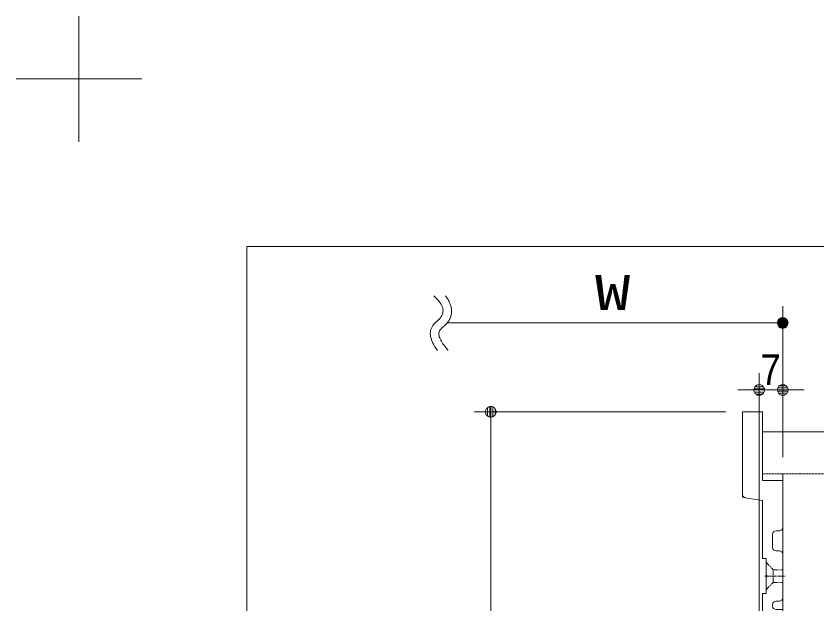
# Model space of a CAD drawing. Units: millimetres, scale not verified. Extents: x -6062 to 6062, y -3045 to 3045.
# Drawn here: x -6062 to -5108, y 2344 to 3045 of the extents above; entities that cross this region are included whole.
import ezdxf
from ezdxf.enums import TextEntityAlignment as Align

# ---------------------------------------------------------------- set-up
doc = ezdxf.new("R2010")
doc.units = ezdxf.units.MM
doc.header["$LTSCALE"] = 20
for name, pattern in [('CHAIN1', [8, 5, -1, 1, -1]), ('DASHED1', [1.8, 1.2, -0.6]), ('DOUBLE_CHAIN1', [8.8, 5, -1, 0.6, -0.6, 0.6, -1])]:
    doc.linetypes.add(name, pattern=pattern)
for name, color, linetype, lineweight in [('0-0_2寸法-1', 7, 'Continuous', 9), ('0-1_0', 7, 'Continuous', 9), ('0-2_2寸法-3', 7, 'Continuous', 9), ('0-4_1図面枠', 7, 'Continuous', 9), ('0-5_3一般', 7, 'Continuous', 9)]:
    doc.layers.add(name, color=color, linetype=linetype, lineweight=lineweight)
doc.styles.add('ＭＳ ゴシック', font='')
doc.styles.add('ＭＳ Ｐゴシック', font='')
doc.styles.get('ＭＳ ゴシック').set_extended_font_data('MS Gothic')
doc.styles.get('ＭＳ Ｐゴシック').set_extended_font_data('MS PGothic')

# ---------------------------------------------------------------- blocks, each defined once
blk = doc.blocks.new('_Dot')
at = {"layer": '0-1_0'}
for p, q in [((-10, 0), (-20, 0)), ((9.78, 2), (-9.78, 2)), ((7.99, 6), (-7.99, 6)), ((9.16, -3.98), (-9.16, -3.98)), ((6, -7.98), (-6, -7.98))]:
    blk.add_line(p, q, dxfattribs=at)
for points in [[(10, 0), (9.92, 1.25), (9.69, 2.49), (9.3, 3.68), (8.76, 4.82), (8.09, 5.88), (7.29, 6.85), (6.37, 7.71), (5.36, 8.44), (4.26, 9.05), (3.09, 9.51), (1.87, 9.82), (0.63, 9.98), (-0.63, 9.98), (-1.87, 9.82), (-3.09, 9.51), (-4.26, 9.05), (-5.36, 8.44), (-6.37, 7.71), (-7.29, 6.85), (-8.09, 5.88), (-8.76, 4.82), (-9.3, 3.68), (-9.69, 2.49), (-9.92, 1.25), (-10, 0), (0, 0)], [(-10, 0), (-9.92, -1.25), (-9.69, -2.49), (-9.3, -3.68), (-8.76, -4.82), (-8.09, -5.88), (-7.29, -6.85), (-6.37, -7.71), (-5.36, -8.44), (-4.26, -9.05), (-3.09, -9.51), (-1.87, -9.82), (-0.63, -9.98), (0.63, -9.98), (1.87, -9.82), (3.09, -9.51), (4.26, -9.05), (5.36, -8.44), (6.37, -7.71), (7.29, -6.85), (8.09, -5.88), (8.76, -4.82), (9.3, -3.68), (9.69, -2.49), (9.92, -1.25), (10, 0), (0, 0)]]:
    blk.add_lwpolyline(points, close=True, dxfattribs=at)
blk = doc.blocks.new('グループ')
at = {"layer": '0-2_2寸法-3'}
blk.add_line((-75484, 52965.6), (-75452.1, 52920.9), dxfattribs=at)
for points in [[(-75536.6, 54220.9), (-75499.1, 54186.4), (-75465.2, 54152.5), (-75434.8, 54119), (-75407.9, 54086), (-75384.6, 54053.4), (-75364.8, 54021.4), (-75348.6, 53989.8), (-75335.9, 53958.7), (-75326.7, 53928), (-75321, 53897.8), (-75318.9, 53868.2), (-75320.3, 53838.9), (-75325.3, 53810.2), (-75333.8, 53781.9), (-75345.8, 53754.1), (-75361.3, 53726.8), (-75380.4, 53700), (-75403, 53673.6), (-75429.2, 53647.7), (-75458.8, 53622.3), (-75490, 53596.9), (-75517.9, 53570.5), (-75542.5, 53543), (-75563.9, 53514.6), (-75581.8, 53485.2), (-75596.5, 53454.7), (-75607.8, 53423.2), (-75615.8, 53390.7), (-75620.4, 53357.1), (-75621.8, 53322.6), (-75619.8, 53287), (-75614.5, 53250.4), (-75605.8, 53212.8), (-75593.8, 53174.2), (-75578.5, 53134.5), (-75559.9, 53093.8), (-75537.9, 53052.1), (-75512.7, 53009.4), (-75484, 52965.6)], [(-75260.3, 54220.9), (-75243, 54198.6), (-75226.8, 54176.4), (-75211.9, 54154.3), (-75198.1, 54132.3), (-75185.5, 54110.3), (-75174.1, 54088.4), (-75163.7, 54066.5), (-75154.4, 54044.9), (-75146, 54023.4), (-75138.6, 54002.1), (-75132.2, 53980.9), (-75126.7, 53959.9), (-75122.2, 53939.1), (-75118.7, 53918.4), (-75116.2, 53898), (-75114.6, 53877.6), (-75114, 53857.5), (-75114.3, 53837.5), (-75115.7, 53817.7), (-75118, 53798), (-75121.2, 53778.6), (-75125.5, 53759.2), (-75130.7, 53740.1), (-75136.9, 53721.1), (-75144, 53702.3), (-75152.2, 53683.7), (-75161.3, 53665.2), (-75171.3, 53646.9), (-75182.4, 53628.7), (-75194.4, 53610.7), (-75207.4, 53592.9), (-75221.3, 53575.3), (-75236.2, 53557.8), (-75252.1, 53540.5), (-75269, 53523.4), (-75286.8, 53506.4), (-75305.6, 53489.6), (-75325.4, 53473), (-75346.1, 53456.5)], [(-75346.1, 53456.5), (-75365.3, 53439.5), (-75381.5, 53421.6), (-75394.9, 53402.9), (-75405.4, 53383.2), (-75413, 53362.7), (-75417.7, 53341.3), (-75419.4, 53319), (-75418.3, 53295.8), (-75414.2, 53271.8), (-75407.3, 53246.8), (-75398, 53221.1), (-75386.7, 53194.5), (-75373.3, 53167.2), (-75358, 53139.1), (-75340.6, 53110.3), (-75321.2, 53080.7), (-75299.8, 53050.3), (-75276.4, 53019.1), (-75251, 52987.1), (-75223.6, 52954.4), (-75194.2, 52920.9)]]:
    blk.add_lwpolyline(points, dxfattribs=at)
blk = doc.blocks.new('グループ-1')
at = {"layer": '0-2_2寸法-3'}
for p, q in [((-67220, 52376.9), (-67220, 53976.9)), ((-67127.5, 53663.8), (-67312.5, 53663.8)), ((-67131.3, 53667.8), (-67308.7, 53667.8)), ((-67135.9, 53671.8), (-67304.1, 53671.8)), ((-67140.6, 53675.8), (-67299.4, 53675.8)), ((-67145.3, 53679.8), (-67294.7, 53679.8)), ((-67151.9, 53683.8), (-67288.1, 53683.8)), ((-67158.4, 53687.8), (-67281.6, 53687.8)), ((-67166.2, 53691.8), (-67273.8, 53691.8)), ((-67175.8, 53695.8), (-67264.2, 53695.8)), ((-67188.9, 53699.8), (-67251.1, 53699.8)), ((-67216.8, 53703.8), (-67223.2, 53703.8)), ((-75220, 53576.9), (-67220, 53576.9)), ((-67093, 53575.8), (-67347, 53575.8)), ((-67093.1, 53579.8), (-67346.9, 53579.8)), ((-67093.3, 53571.8), (-67346.7, 53571.8)), ((-67093.4, 53583.8), (-67346.6, 53583.8)), ((-67093.6, 53567.8), (-67346.4, 53567.8)), ((-67093.7, 53587.8), (-67346.3, 53587.8)), ((-67093.9, 53563.8), (-67346.1, 53563.8)), ((-67094, 53591.8), (-67346, 53591.8)), ((-67094.2, 53559.8), (-67345.8, 53559.8)), ((-67094.4, 53595.8), (-67345.6, 53595.8)), ((-67094.7, 53555.8), (-67345.3, 53555.8)), ((-67095.2, 53599.8), (-67344.8, 53599.8)), ((-67095.7, 53551.8), (-67344.3, 53551.8)), ((-67096.1, 53603.8), (-67343.9, 53603.8)), ((-67096.7, 53547.8), (-67343.3, 53547.8)), ((-67097.1, 53607.8), (-67342.9, 53607.8)), ((-67097.6, 53543.8), (-67342.4, 53543.8)), ((-67098, 53611.8), (-67342, 53611.8)), ((-67098.6, 53539.8), (-67341.4, 53539.8)), ((-67099, 53615.8), (-67341, 53615.8)), ((-67099.9, 53535.8), (-67340.1, 53535.8)), ((-67100.6, 53619.8), (-67339.4, 53619.8)), ((-67101.5, 53531.8), (-67338.5, 53531.8)), ((-67102.2, 53623.8), (-67337.8, 53623.8)), ((-67103.2, 53527.8), (-67336.8, 53527.8)), ((-67103.9, 53627.8), (-67336.1, 53627.8)), ((-67104.8, 53523.8), (-67335.2, 53523.8)), ((-67105.6, 53631.8), (-67334.4, 53631.8)), ((-67106.5, 53519.8), (-67333.5, 53519.8)), ((-67107.4, 53635.8), (-67332.6, 53635.8)), ((-67108.8, 53515.8), (-67331.2, 53515.8)), ((-67109.9, 53639.8), (-67330.1, 53639.8)), ((-67111.3, 53511.8), (-67328.7, 53511.8)), ((-67112.3, 53643.8), (-67327.7, 53643.8)), ((-67113.7, 53507.8), (-67326.3, 53507.8)), ((-67114.8, 53647.8), (-67325.2, 53647.8)), ((-67116.2, 53503.8), (-67323.8, 53503.8)), ((-67117.3, 53651.8), (-67322.7, 53651.8)), ((-67119.2, 53499.8), (-67320.8, 53499.8)), ((-67120.7, 53655.8), (-67319.3, 53655.8)), ((-67122.6, 53495.8), (-67317.4, 53495.8)), ((-67124.1, 53659.8), (-67315.9, 53659.8)), ((-67126, 53491.8), (-67314, 53491.8)), ((-67129.5, 53487.8), (-67310.5, 53487.8)), ((-67133.9, 53483.8), (-67306.1, 53483.8)), ((-67138.6, 53479.8), (-67301.4, 53479.8)), ((-67143.3, 53475.8), (-67296.7, 53475.8)), ((-67149, 53471.8), (-67291, 53471.8)), ((-67155.5, 53467.8), (-67284.5, 53467.8)), ((-67162.1, 53463.8), (-67277.9, 53463.8)), ((-67171.6, 53459.8), (-67268.4, 53459.8)), ((-67181.6, 53455.8), (-67258.4, 53455.8)), ((-67198.3, 53451.8), (-67241.7, 53451.8))]:
    blk.add_line(p, q, dxfattribs=at)
blk.add_circle((-67220, 53576.9), 127.1, dxfattribs=at)
blk.add_circle((-67220, 53576.9), 127.1, dxfattribs=at)
blk.add_blockref('グループ', (0, 0), dxfattribs=at)
at = {"layer": '0-2_2寸法-3', "style": 'ＭＳ ゴシック', "width": 1.5}
blk.add_text('W', height=836.9, dxfattribs=at).set_placement((-71700.9, 53633.7), align=Align.BOTTOM_LEFT)
blk = doc.blocks.new('グループ-9')
at = {"layer": '0-5_3一般'}
for p, q in [((-68180, 49484.7), (-68180, 51456.9)), ((-64820, 50976.9), (-67700, 50976.9)), ((-67220, 49976.9), (-67220, 41576.9)), ((-67220, 49816.9), (-67700, 49816.9)), ((-67220, 48696.9), (-67220, 49816.9)), ((-68113.2, 49405.7), (-67700, 49336.9)), ((-67700, 47952.9), (-67700, 49336.9)), ((-67460, 48216.9), (-67460, 48536.9)), ((-67380, 48616.9), (-67300, 48616.9)), ((-67300, 48136.9), (-67380, 48136.9)), ((-67700, 47952.9), (-67612, 47952.9)), ((-67612, 47952.9), (-67612, 47560.9)), ((-67220, 47016.9), (-67220, 48056.9)), ((-67588, 47536.9), (-67612, 47560.9)), ((-67588, 47536.9), (-67612, 47512.9)), ((-67612, 47512.9), (-67612, 47120.9)), ((-67700, 45776.9), (-67700, 47120.9)), ((-67612, 47120.9), (-67700, 47120.9)), ((-67460, 46816.9), (-67460, 46856.9)), ((-67380, 46936.9), (-67300, 46936.9)), ((-67220, 46736.9), (-67380, 46736.9)), ((-67220, 45776.9), (-67220, 46736.9)), ((-67220, 45776.9), (-67700, 45776.9)), ((-67220, 44816.9), (-67220, 45776.9)), ((-67460, 44696.9), (-67460, 44736.9)), ((-67380, 44816.9), (-67220, 44816.9)), ((-67300, 44616.9), (-67380, 44616.9)), ((-67220, 43496.9), (-67220, 44536.9)), ((-67700, 44432.9), (-67612, 44432.9)), ((-67612, 44432.9), (-67612, 44040.9)), ((-67588, 44016.9), (-67612, 44040.9)), ((-67588, 44016.9), (-67612, 44040.9)), ((-67612, 43992.9), (-67588, 44016.9)), ((-67612, 43992.9), (-67588, 44016.9)), ((-67612, 43992.9), (-67612, 43600.9)), ((-67612, 43600.9), (-67700, 43600.9)), ((-67700, 37392.9), (-67700, 43600.9)), ((-67300, 43416.9), (-67380, 43416.9)), ((-67460, 43336.9), (-67460, 41856.9)), ((-67220, 41696.9), (-67220, 42816.9)), ((-67300, 41776.9), (-67380, 41776.9)), ((-67220, 40656.9), (-67220, 41696.9)), ((-67460, 40496.9), (-67460, 37656.9)), ((-67380, 40576.9), (-67300, 40576.9)), ((-67220, 34736.9), (-67220, 40656.9)), ((-67380, 37576.9), (-67300, 37576.9)), ((-67220, 37496.9), (-67220, 36456.9)), ((-67700, 37392.9), (-67612, 37392.9)), ((-67612, 37392.9), (-67612, 37000.9)), ((-67612, 36952.9), (-67612, 36560.9)), ((-67612, 36560.9), (-67700, 36560.9)), ((-67700, 35056.9), (-67700, 36560.9)), ((-67460, 36296.9), (-67460, 35856.9)), ((-67300, 36376.9), (-67380, 36376.9)), ((-67380, 35776.9), (-67300, 35776.9)), ((-67220, 34576.9), (-67220, 35696.9)), ((-67700, 35056.9), (-68113.2, 34988)), ((-68180, 33096.9), (-68180, 34909.1)), ((-67700, 34576.9), (-67220, 34576.9)), ((-67700, 33096.9), (-67700, 34576.9)), ((-64820, 33576.9), (-67700, 33576.9)), ((-68180, 33096.9), (-67700, 33096.9))]:
    blk.add_line(p, q, dxfattribs=at)
at = {"layer": '0-5_3一般', "linetype": 'DASHED1'}
for p, q in [((-64820, 49976.9), (-67700, 49976.9)), ((-64820, 34576.9), (-67700, 34576.9))]:
    blk.add_line(p, q, dxfattribs=at)
at = {"layer": '0-5_3一般', "linetype": 'DOUBLE_CHAIN1'}
for p, q in [((-68180, 49484.7), (-68180, 49416.9)), ((-68113.2, 49405.7), (-68180, 49416.9)), ((-67612, 47856.9), (-67444, 47688.9)), ((-67444, 47384.9), (-67444, 47688.9)), ((-67444, 47688.9), (-67220, 47688.9)), ((-67612, 47216.9), (-67444, 47384.9)), ((-67444, 47384.9), (-67220, 47384.9)), ((-67444, 44168.9), (-67612, 44336.9)), ((-67220, 44168.9), (-67444, 44168.9)), ((-67444, 43864.9), (-67444, 44168.9)), ((-67444, 43864.9), (-67612, 43696.9)), ((-67220, 43864.9), (-67444, 43864.9)), ((-67220, 37128.9), (-67444, 37128.9)), ((-67444, 36824.9), (-67612, 36656.9)), ((-68180, 34976.9), (-68113.2, 34988)), ((-68180, 34976.9), (-68180, 34909.1))]:
    blk.add_line(p, q, dxfattribs=at)
at = {"layer": '0-5_3一般', "linetype": 'CHAIN1'}
for p, q in [((-67645.7, 47536.9), (-67157.7, 47536.9)), ((-67192.1, 44016.9), (-67730.5, 44016.9)), ((-67192.1, 36976.9), (-67730.5, 36976.9)), ((-67157.7, 37016.9), (-67645.7, 37016.9))]:
    blk.add_line(p, q, dxfattribs=at)
at = {"layer": '0-5_3一般'}
for points in [[(-67700, 49816.9), (-67700, 51456.9), (-68180, 51456.9)], [(-67700, 44432.9), (-67700, 45776.9), (-67220, 45776.9)], [(-67612, 36952.9), (-67588, 36976.9), (-67612, 37000.9)]]:
    blk.add_lwpolyline(points, dxfattribs=at)
at = {"layer": '0-5_3一般', "linetype": 'DOUBLE_CHAIN1'}
blk.add_lwpolyline([(-67220, 36824.9), (-67444, 36824.9), (-67444, 37128.9), (-67612, 37296.9)], dxfattribs=at)
at = {"layer": '0-5_3一般'}
for centre, start, end in [((-68100, 49484.7), 180, 220.26884), ((-68100, 49484.7), 220.26884, 260.53768), ((-67380, 48536.9), 135, 180), ((-67380, 48536.9), 90, 135), ((-67300, 48696.9), 270, 315), ((-67300, 48696.9), 315, 0), ((-67380, 48216.9), 180, 225), ((-67380, 48216.9), 225, 270), ((-67300, 48056.9), 45, 90), ((-67300, 48056.9), 0, 45), ((-67300, 47016.9), 315, 0), ((-67380, 46856.9), 135, 180), ((-67380, 46816.9), 180, 225), ((-67380, 46856.9), 90, 135), ((-67300, 47016.9), 270, 315), ((-67380, 46816.9), 225, 270), ((-67380, 44736.9), 135, 180), ((-67380, 44696.9), 180, 225), ((-67380, 44736.9), 90, 135), ((-67380, 44696.9), 225, 270), ((-67300, 44536.9), 45, 90), ((-67300, 44536.9), 0, 45), ((-67380, 43336.9), 135, 180), ((-67380, 43336.9), 90, 135), ((-67300, 43496.9), 270, 315), ((-67300, 43496.9), 315, 0), ((-67380, 41856.9), 180, 225), ((-67380, 41856.9), 225, 270), ((-67300, 41696.9), 45, 90), ((-67300, 41696.9), 0, 45), ((-67380, 40496.9), 135, 180), ((-67380, 40496.9), 90, 135), ((-67300, 40656.9), 270, 315), ((-67300, 40656.9), 315, 0), ((-67380, 37656.9), 180, 225), ((-67380, 37656.9), 225, 270), ((-67300, 37496.9), 45, 90), ((-67300, 37496.9), 0, 45), ((-67380, 36296.9), 135, 180), ((-67380, 36296.9), 90, 135), ((-67300, 36456.9), 270, 315), ((-67300, 36456.9), 315, 0), ((-67380, 35856.9), 180, 225), ((-67380, 35856.9), 225, 270), ((-67300, 35696.9), 45, 90), ((-67300, 35696.9), 0, 45), ((-68100, 34909.1), 139.73116, 180), ((-68100, 34909.1), 99.46232, 139.73116)]:
    blk.add_arc(centre, 80, start, end, dxfattribs=at)
blk = doc.blocks.new('グループ-11')
at = {"layer": '0-5_3一般'}
blk.add_blockref('グループ-9', (0, 0), dxfattribs=at)
blk = doc.blocks.new('グループ-12')
at = {"layer": '0-4_1図面枠'}
for p, q in [((-84000, 57900), (-84000, 60900)), ((-85500, 59400), (-82500, 59400))]:
    blk.add_line(p, q, dxfattribs=at)
blk = doc.blocks.new('グループ-14')
at = {"layer": '0-4_1図面枠'}
blk.add_lwpolyline([(-80000, 55400), (80000, 55400), (80000, -55400), (-80000, -55400)], close=True, dxfattribs=at)
blk = doc.blocks.new('図面枠')
at = {"layer": '0-4_1図面枠'}
for name in ['グループ-12', 'グループ-14']:
    blk.add_blockref(name, (0, 0), dxfattribs=at)

msp = doc.modelspace()

# ---------------------------------------------------------------- linework, layer by layer
at = {"layer": '0-0_2寸法-1'}
for p, q in [((-5176.5, 2310.84), (-5176.5, 2618.84)), ((-5148.5, 2518.84), (-5148.5, 2618.84)), ((-5189.21, 2598.84), (-5201.92, 2598.84)), ((-5176.5, 2598.84), (-5148.5, 2598.84)), ((-5135.79, 2598.84), (-5123.08, 2598.84)), ((-5216.5, 2572.84), (-5516.5, 2572.84)), ((-5496.5, 2560.13), (-5496.5, 1667.56))]:
    msp.add_line(p, q, dxfattribs=at)

# ---------------------------------------------------------------- block references
at = {"layer": '0-0_2寸法-1', "xscale": 0.6356201, "yscale": 0.6356201}
msp.add_blockref('_Dot', (-5176.5, 2598.84), dxfattribs=at)
for p, rotation in [((-5148.5, 2598.84), 180), ((-5496.5, 2572.84), 90)]:
    msp.add_blockref('_Dot', p, dxfattribs=dict(at, rotation=rotation))
at = {"layer": '0-2_2寸法-3', "xscale": 0.05, "yscale": 0.05}
msp.add_blockref('グループ-1', (-1787.5, 0), dxfattribs=at)
at = {"layer": '0-4_1図面枠', "xscale": 0.05, "yscale": 0.05}
msp.add_blockref('図面枠', (-1787.5, 0), dxfattribs=at)
at = {"layer": '0-5_3一般', "xscale": 0.05, "yscale": 0.05}
msp.add_blockref('グループ-11', (-1787.5, 0), dxfattribs=at)

# ---------------------------------------------------------------- texts
at = {"layer": '0-0_2寸法-1', "style": 'ＭＳ Ｐゴシック', "width": 0.9}
msp.add_text('7', height=36.66, dxfattribs=at).set_placement((-5174.9, 2593.79), align=Align.BOTTOM_LEFT)

doc.saveas('drawing.dxf')
